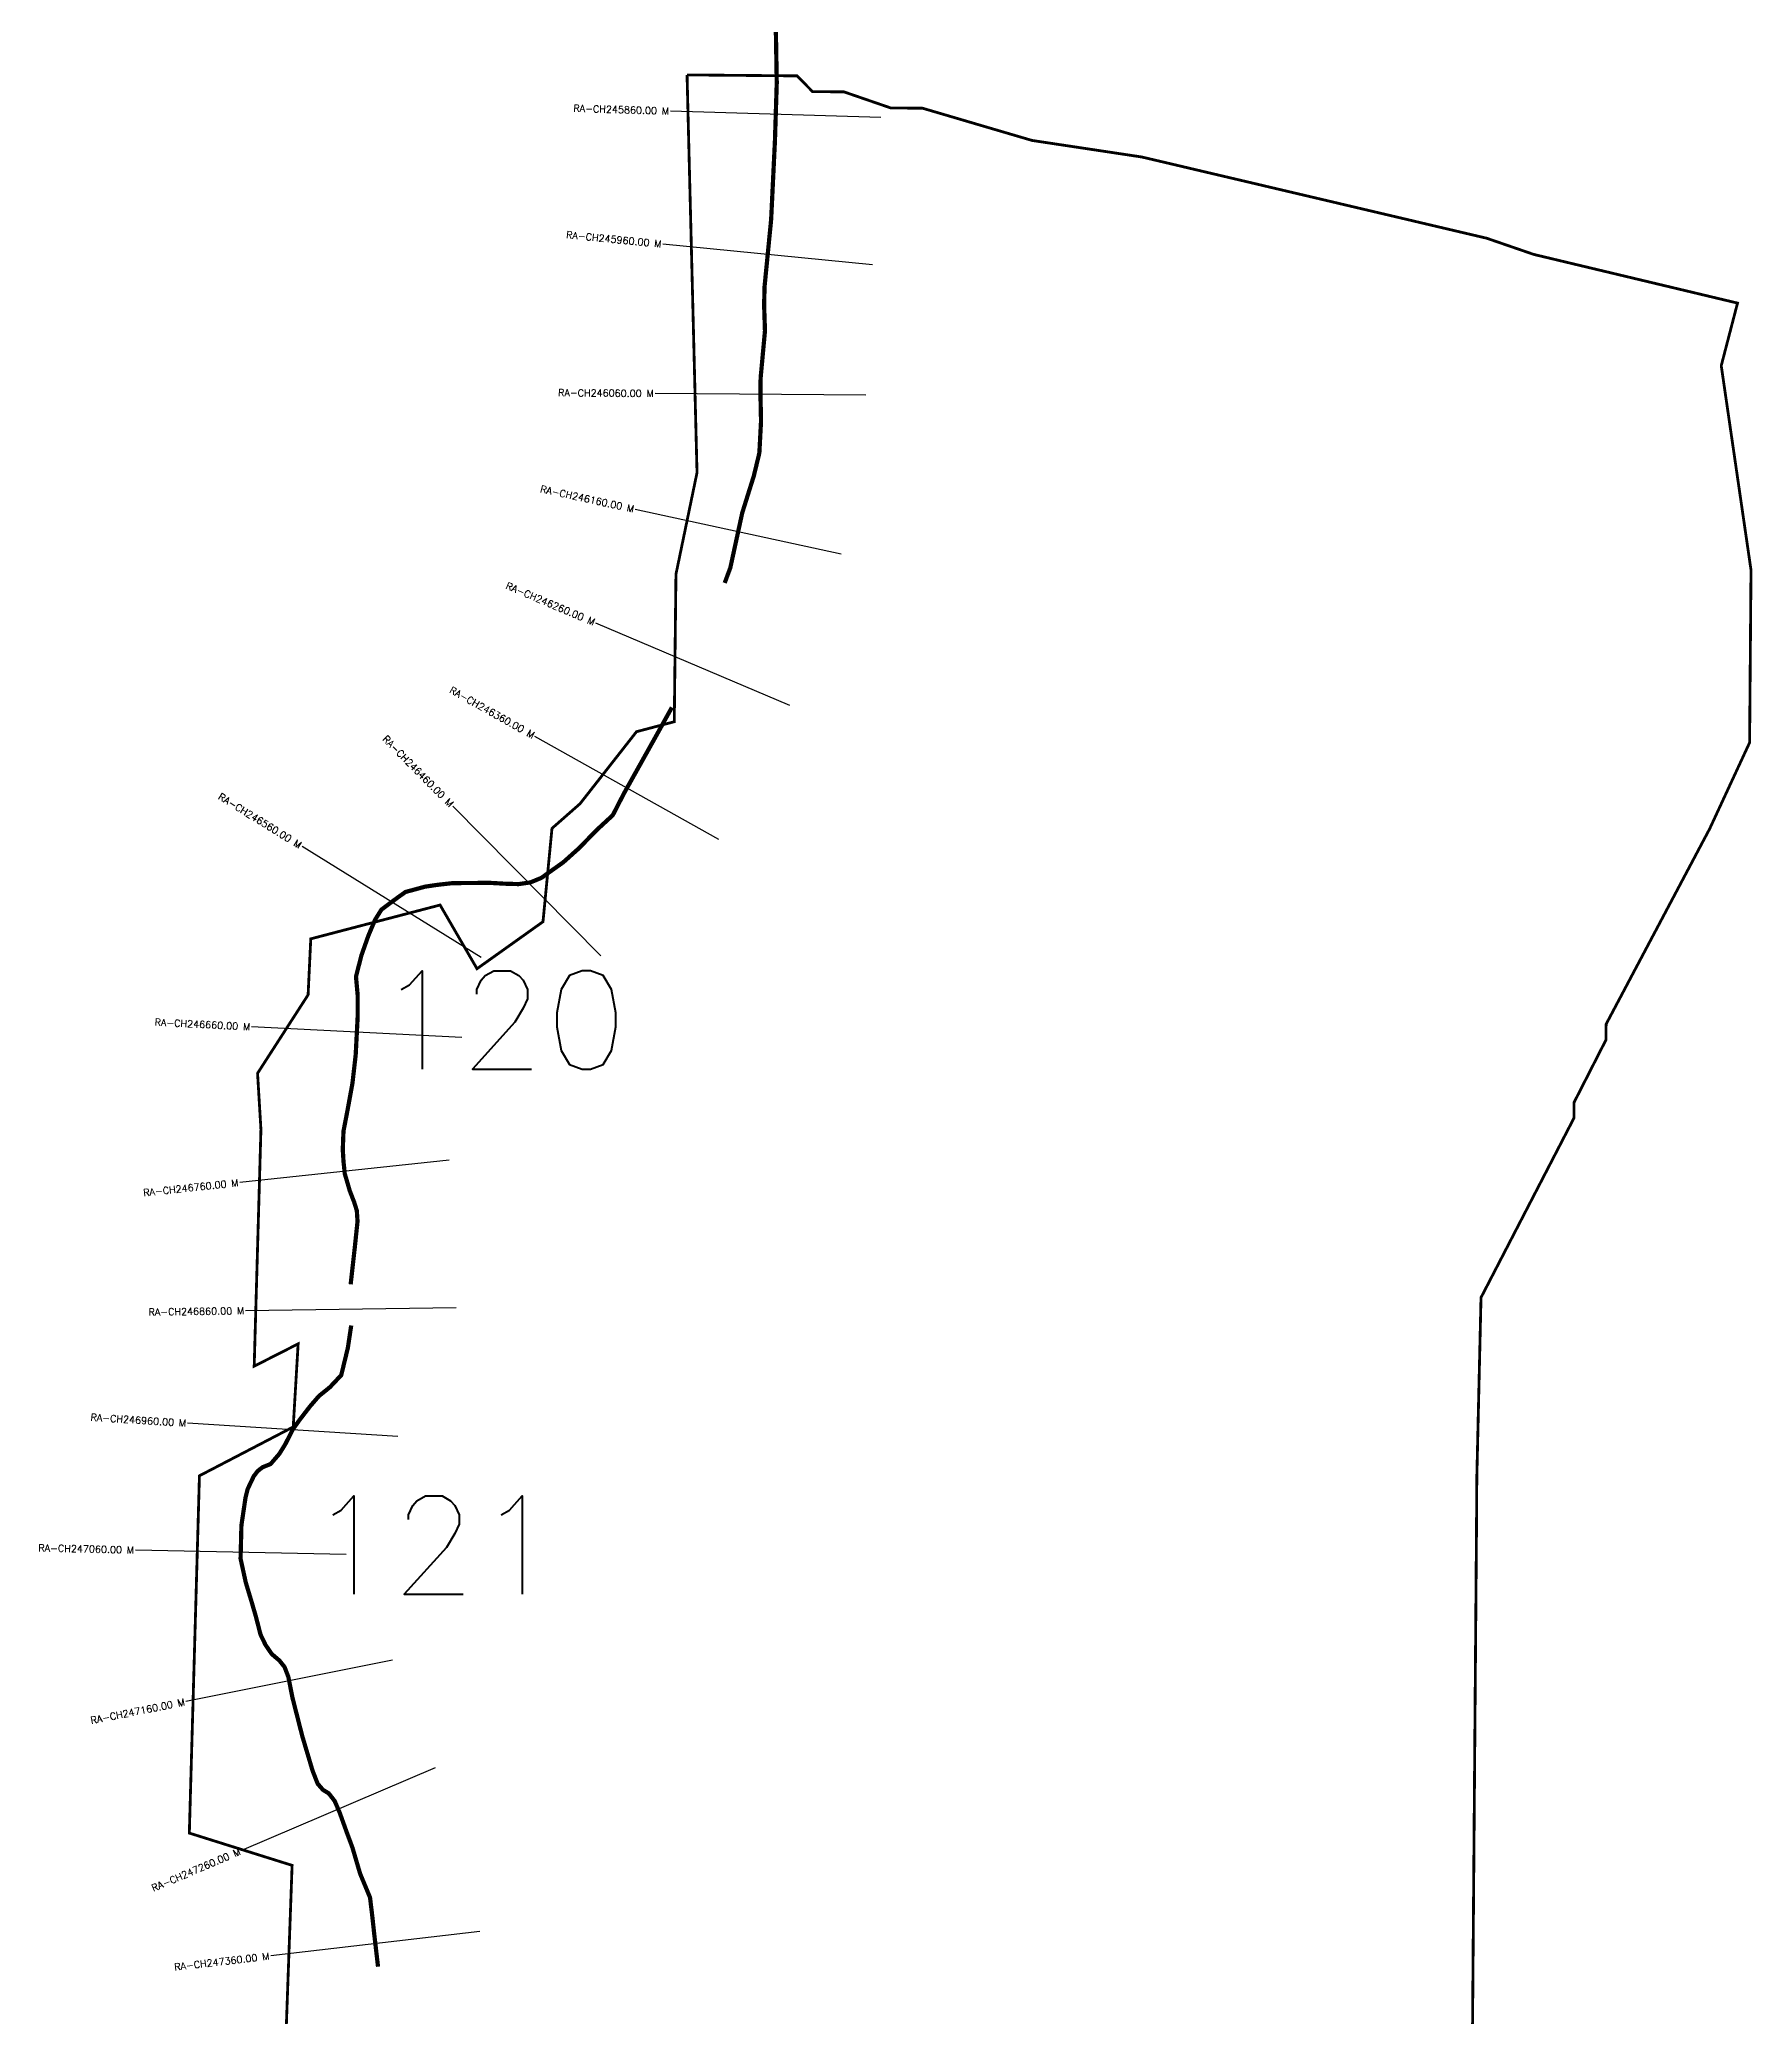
# Model space of a CAD drawing. Header units: metres. Extents: x 277539 to 279535, y 2042715 to 2047619.
# Drawn here: x 278224 to 279444, y 2045197 to 2046605 of the extents above; entities that cross this region are included whole.
import ezdxf
from ezdxf.enums import TextEntityAlignment as Align

# ---------------------------------------------------------------- set-up
doc = ezdxf.new("R2010")
doc.units = ezdxf.units.M
for name, color, linetype in [('CS', 134, 'Continuous'), ('CSMark', 6, 'Continuous'), ('NATURALLY PROTECTED', 3, 'Continuous')]:
    doc.layers.add(name, color=color, linetype=linetype)
doc.styles.get("Standard").update_dxf_attribs({"font": 'simplex.shx'})

msp = doc.modelspace()

# ---------------------------------------------------------------- linework, layer by layer
at = {"color": 6, "const_width": 2, "flags": 128}
for points in [[(278400, 2045187.5), (278404.2, 2045304.4), (278331, 2045327.4), (278338.2, 2045582), (278405, 2045616.8), (278408.5, 2045676), (278377.2, 2045660.1), (278382, 2045828.8), (278379.6, 2045868.8), (278415.6, 2045924.7), (278417.5, 2045964.6), (278509.6, 2045988.7), (278535.9, 2045943.3), (278582.9, 2045976.8), (278589.3, 2046043.3), (278609.3, 2046060.9), (278649.5, 2046112.2), (278676.4, 2046119.3), (278677.6, 2046224.4), (278692.6, 2046296.8), (278685.5, 2046580.2)], [(278685.5, 2046580.2), (278763.8, 2046579.5), (278774.9, 2046568.3), (278797.3, 2046568.1), (278830.7, 2046556.6), (278853.1, 2046556.5), (278931.2, 2046533.5), (279009.4, 2046521.7), (279255.1, 2046463.8), (279288.5, 2046452.3), (279433.7, 2046417.6), (279422.1, 2046373), (279443.3, 2046227.4), (279442.3, 2046104.4), (279413.9, 2046043.1), (279340.1, 2045903.8), (279340, 2045892.6), (279317.3, 2045848.1), (279317.2, 2045836.9), (279251, 2045709), (279248, 2045580.2), (279247.8, 2045546.6), (279243, 2044942.6)]]:
    msp.add_lwpolyline(points, dxfattribs=at)
at = {"layer": 'CS'}
for p, q in [((278823.6, 2046549.8), (278673.7, 2046554.3)), ((278817.6, 2046444.9), (278668.3, 2046459.6)), ((278812.8, 2046351.9), (278662.8, 2046353.2)), ((278795.2, 2046238.6), (278648.6, 2046270.6)), ((278758.6, 2046130.9), (278620.6, 2046189.6)), ((278708.1, 2046035.4), (278577.2, 2046108.7)), ((278624.1, 2045952.5), (278518.6, 2046059.1)), ((278538.9, 2045951.4), (278411.3, 2046030.3)), ((278525.2, 2045894.4), (278375.4, 2045901.9)), ((278516.1, 2045806.9), (278366.9, 2045791)), ((278521.1, 2045701.7), (278371.1, 2045699.6)), ((278479.4, 2045610.1), (278329.7, 2045619.5)), ((278442.6, 2045525.8), (278292.6, 2045529.1)), ((278475.7, 2045450.5), (278328.6, 2045421.1)), ((278506, 2045373.8), (278368.1, 2045315)), ((278538, 2045257.3), (278389, 2045239.9))]:
    msp.add_line(p, q, dxfattribs=at)
at = {"layer": 'NATURALLY PROTECTED', "const_width": 3, "flags": 128}
for points in [[(278748.7, 2046614.9), (278749.4, 2046574.6), (278748.1, 2046533.3), (278745.4, 2046477.2), (278740.7, 2046429.3), (278740.4, 2046416), (278741, 2046397.8), (278738.4, 2046369.6), (278737.9, 2046364.2), (278737.8, 2046351.7), (278738.2, 2046333.5), (278737, 2046310.8), (278733.1, 2046294.6), (278724.8, 2046268.1), (278716.3, 2046228.9), (278712.3, 2046218.2)], [(278674.7, 2046129.5), (278663.3, 2046108.9), (278640.5, 2046068.1), (278632.6, 2046052.7), (278622.2, 2046043.1), (278608, 2046028.7), (278597.3, 2046019.1), (278587.4, 2046012.1), (278581.9, 2046008.1), (278573.9, 2046004.8), (278565.6, 2046003.6), (278555.3, 2046003.9), (278545, 2046004.5), (278532.5, 2046004.4), (278518.6, 2046004.3), (278507.9, 2046003.1), (278499, 2046001.8), (278485, 2045998), (278479.2, 2045993.9), (278467.8, 2045985.4), (278463.3, 2045978.2), (278458.5, 2045966.8), (278453.6, 2045952.9), (278449.7, 2045937.7), (278450.9, 2045924.5), (278450.9, 2045909.2), (278449.5, 2045882), (278447.2, 2045861.8), (278443.7, 2045842.6), (278440.8, 2045827.6), (278440.3, 2045814.4), (278440.8, 2045806.1), (278441.7, 2045797.3), (278445.3, 2045785), (278448.4, 2045777), (278450.3, 2045770.9), (278450.8, 2045763.3), (278448.9, 2045745.1), (278445.9, 2045718.4)], [(278446.3, 2045689.1), (278443.9, 2045673.1), (278439.2, 2045653.7), (278431.1, 2045645.1), (278423.3, 2045638.8), (278417, 2045631.5), (278409.3, 2045621.5), (278404.6, 2045614.9), (278402, 2045609.7), (278399.3, 2045604.4), (278395.1, 2045597.6), (278388.9, 2045590.4), (278383.2, 2045588.1), (278379.7, 2045585.4), (278376.9, 2045581.7), (278372.6, 2045572.7), (278371, 2045566.3), (278368.1, 2045546.7), (278367.5, 2045522.9), (278371.2, 2045506), (278375.2, 2045492.7), (278378.4, 2045481.7), (278381.7, 2045468.9), (278385.2, 2045461.6), (278389.7, 2045455), (278395.1, 2045450.4), (278398.8, 2045445.8), (278401.5, 2045438.8), (278404.5, 2045423.7), (278411.5, 2045396.3), (278418.8, 2045371.8), (278422.4, 2045362.6), (278426.2, 2045358.2), (278430.3, 2045355.7), (278434.5, 2045350.3), (278438, 2045342.2), (278443, 2045328.3), (278447.2, 2045317), (278452.6, 2045298.6), (278459.7, 2045281.5), (278461.3, 2045268.3), (278462.7, 2045255.4), (278465.4, 2045232.2)]]:
    msp.add_lwpolyline(points, dxfattribs=at)

# ---------------------------------------------------------------- texts
at = {"char_height": 70, "attachment_point": 1}
for s, insert in [('120', (278463.8, 2045941.8)), ('121', (278415.1, 2045567.6))]:
    msp.add_mtext_dynamic_manual_height_columns(s, width=95.172, gutter_width=1, heights=[0], dxfattribs=dict(at, insert=insert))
at = {"layer": 'CSMark'}
for s, rotation, p in [('RA-CH245860.00 M', 358.2669, (278672.7, 2046554.4)), ('RA-CH245960.00 M', 354.4014, (278667.3, 2046459.7)), ('RA-CH246060.00 M', 359.5219, (278661.8, 2046353.2)), ('RA-CH246160.00 M', 347.6697, (278647.7, 2046270.8)), ('RA-CH246260.00 M', 336.9773, (278619.6, 2046190)), ('RA-CH246360.00 M', 330.7383, (278576.4, 2046109.2)), ('RA-CH246460.00 M', 314.712, (278517.9, 2046059.8)), ('RA-CH246560.00 M', 328.2805, (278410.4, 2046030.8)), ('RA-CH246660.00 M', 357.1475, (278374.4, 2045901.9)), ('RA-CH246760.00 M', 6.1172, (278366, 2045790.9)), ('RA-CH246860.00 M', 0.803, (278370.1, 2045699.6)), ('RA-CH246960.00 M', 356.4168, (278328.7, 2045619.5)), ('RA-CH247060.00 M', 358.7437, (278291.6, 2045529.1)), ('RA-CH247160.00 M', 11.3153, (278327.6, 2045420.9)), ('RA-CH247260.00 M', 23.098, (278367.1, 2045314.6)), ('RA-CH247360.00 M', 6.6428, (278388, 2045239.8))]:
    msp.add_text(s, height=5, rotation=rotation, dxfattribs=at).set_placement(p, align=Align.MIDDLE_RIGHT)

doc.saveas('drawing.dxf')
